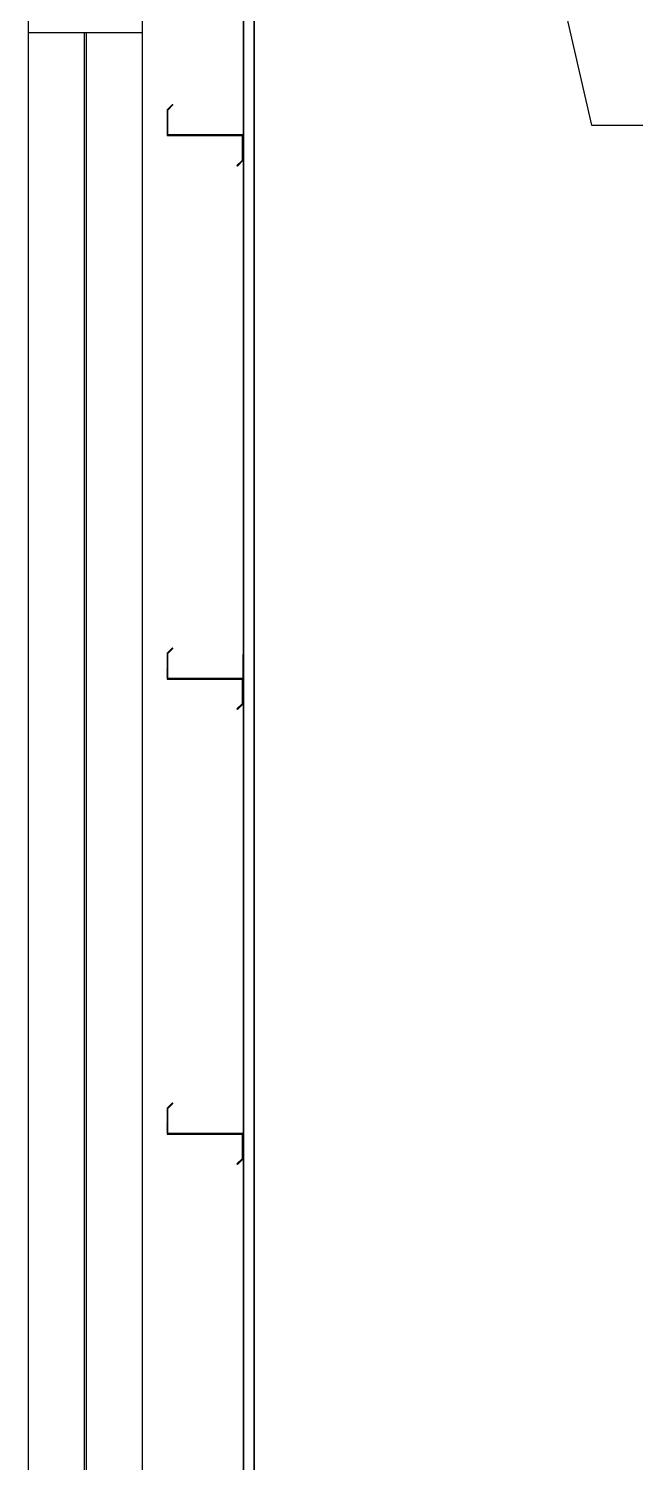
# Model space of a CAD drawing. Header units: inches. Extents: x 340055 to 349452, y -34649 to -30845.
# Drawn here: x 342606.63 to 342622.64, y -32454.34 to -32416.53 of the extents above; entities that cross this region are included whole.
import ezdxf

# ---------------------------------------------------------------- set-up
doc = ezdxf.new("R2010")
doc.units = ezdxf.units.IN
doc.header["$MEASUREMENT"] = 0
for name, color, linetype in [('3', 3, 'Continuous'), ('4', 4, 'Continuous'), ('8', 8, 'Continuous')]:
    doc.layers.add(name, color=color, linetype=linetype)
doc.styles.add('ST1', font='times.ttf', dxfattribs={"width": 0.7})
doc.dimstyles.new('100', dxfattribs={"dimtxt": 3, "dimasz": 1.5, "dimexe": 1, "dimexo": 0, "dimgap": 1, "dimtad": 1, "dimdec": 0, "dimlfac": 100, "dimzin": 0, "dimdsep": 46, "dimtxsty": 'ST1', "dimblk": 'OBLIQUE', "dimcen": 1, "dimdle": 1, "dimclrd": 8, "dimclre": 8, "dimclrt": 3, "dimadec": 0, "dimazin": 0, "dimtfac": 1, "dimtdec": 0, "dimtix": 1, "dimtmove": 1, "dimatfit": 3, "dimfxl": 0, "dimtolj": 1, "dimtzin": 0, "dimlwd": -1, "dimlwe": -1, "dimarcsym": 0})

# ---------------------------------------------------------------- blocks, each defined once
blk = doc.blocks.new('_Oblique')
at = {"color": 0, "linetype": 'ByBlock', "lineweight": -2}
blk.add_line((-0.5, -0.5), (0.5, 0.5), dxfattribs=at)

msp = doc.modelspace()

# ---------------------------------------------------------------- hatches: boundary and pattern name
h = msp.add_hatch()
h.set_pattern_fill('ANSI31', color=94, scale=0.15, angle=90, style=0)
h.set_pattern_definition([(315, (346578.910914, -18589.941668), (0.013258252147, 0.013258252147), [])])
h.paths.add_polyline_path([(342612.2803, -32420.0104), (342612.2803, -32419.3304), (342610.2993, -32419.3304), (342610.2993, -32418.6773), (342610.4351, -32418.5414), (342610.4217, -32418.528), (342610.2803, -32418.6694), (342610.2803, -32419.3494), (342612.2613, -32419.3494), (342612.2613, -32420.0025), (342612.1254, -32420.1384), (342612.1389, -32420.1518)])
h = msp.add_hatch()
h.set_pattern_fill('ANSI31', color=94, scale=0.15, angle=90, style=0)
h.set_pattern_definition([(315, (346578.910914, -18604.275001), (0.013258252147, 0.013258252147), [])])
h.paths.add_polyline_path([(342612.2803, -32434.3437), (342612.2803, -32433.6637), (342610.2993, -32433.6637), (342610.2993, -32433.0106), (342610.4351, -32432.8748), (342610.4217, -32432.8613), (342610.2803, -32433.0027), (342610.2803, -32433.6827), (342612.2613, -32433.6827), (342612.2613, -32434.3359), (342612.1254, -32434.4717), (342612.1389, -32434.4852)])
h = msp.add_hatch()
h.set_pattern_fill('ANSI31', color=94, scale=0.15, angle=90, style=0)
h.set_pattern_definition([(315, (346578.910914, -18616.275001), (0.013258252147, 0.013258252147), [])])
h.paths.add_polyline_path([(342612.2803, -32446.3437), (342612.2803, -32445.6637), (342610.2993, -32445.6637), (342610.2993, -32445.0106), (342610.4351, -32444.8748), (342610.4217, -32444.8613), (342610.2803, -32445.0027), (342610.2803, -32445.6827), (342612.2613, -32445.6827), (342612.2613, -32446.3359), (342612.1254, -32446.4717), (342612.1389, -32446.4852)])

# ---------------------------------------------------------------- linework, layer by layer
at = {"color": 94}
for points in [[(342612.2803, -32420.0104), (342612.2803, -32419.3304), (342610.2993, -32419.3304), (342610.2993, -32418.6773), (342610.4351, -32418.5414), (342610.4217, -32418.528), (342610.2803, -32418.6694), (342610.2803, -32419.3494), (342612.2613, -32419.3494), (342612.2613, -32420.0025), (342612.1254, -32420.1384), (342612.1389, -32420.1518)], [(342612.2803, -32434.3437), (342612.2803, -32433.6637), (342610.2993, -32433.6637), (342610.2993, -32433.0106), (342610.4351, -32432.8748), (342610.4217, -32432.8613), (342610.2803, -32433.0027), (342610.2803, -32433.6827), (342612.2613, -32433.6827), (342612.2613, -32434.3359), (342612.1254, -32434.4717), (342612.1389, -32434.4852)], [(342612.2803, -32446.3437), (342612.2803, -32445.6637), (342610.2993, -32445.6637), (342610.2993, -32445.0106), (342610.4351, -32444.8748), (342610.4217, -32444.8613), (342610.2803, -32445.0027), (342610.2803, -32445.6827), (342612.2613, -32445.6827), (342612.2613, -32446.3359), (342612.1254, -32446.4717), (342612.1389, -32446.4852)]]:
    msp.add_lwpolyline(points, close=True, dxfattribs=at)
at = {"layer": '3'}
for points in [[(342612.5901, -32600.2093), (342612.5901, -32378.6836), (342612.2901, -32378.6836), (342612.2901, -32600.7209)], [(342612.5801, -32600.2093), (342612.5801, -32378.6936), (342612.3001, -32378.6936), (342612.3001, -32600.2093)]]:
    msp.add_lwpolyline(points, dxfattribs=at)
at = {"layer": '4'}
for p, q in [((342612.2803, -32433.0327), (342612.2803, -32433.6827)), ((342612.2803, -32445.6827), (342612.2803, -32446.3327))]:
    msp.add_line(p, q, dxfattribs=at)
at = {"layer": '8'}
for p, q in [((342606.6305, -32671.7939), (342606.6305, -32409.0802)), ((342609.6305, -32671.7939), (342609.6305, -32409.0802)), ((342606.6305, -32416.6297), (342609.6305, -32416.6297)), ((342608.1005, -32671.7939), (342608.1005, -32416.6297)), ((342608.1605, -32671.7939), (342608.1605, -32416.6297))]:
    msp.add_line(p, q, dxfattribs=at)

# ---------------------------------------------------------------- leaders
at = {"color": 240, "true_color": 0xf90627}
msp.add_leader([(342618.441, -32405.7962), (342621.4761, -32419.073), (342634.0003, -32419.073)], dimstyle='100', override={"dimgap": 1, "dimtad": 0, "dimfxl": 0.18}, dxfattribs=at)

doc.saveas('drawing.dxf')
